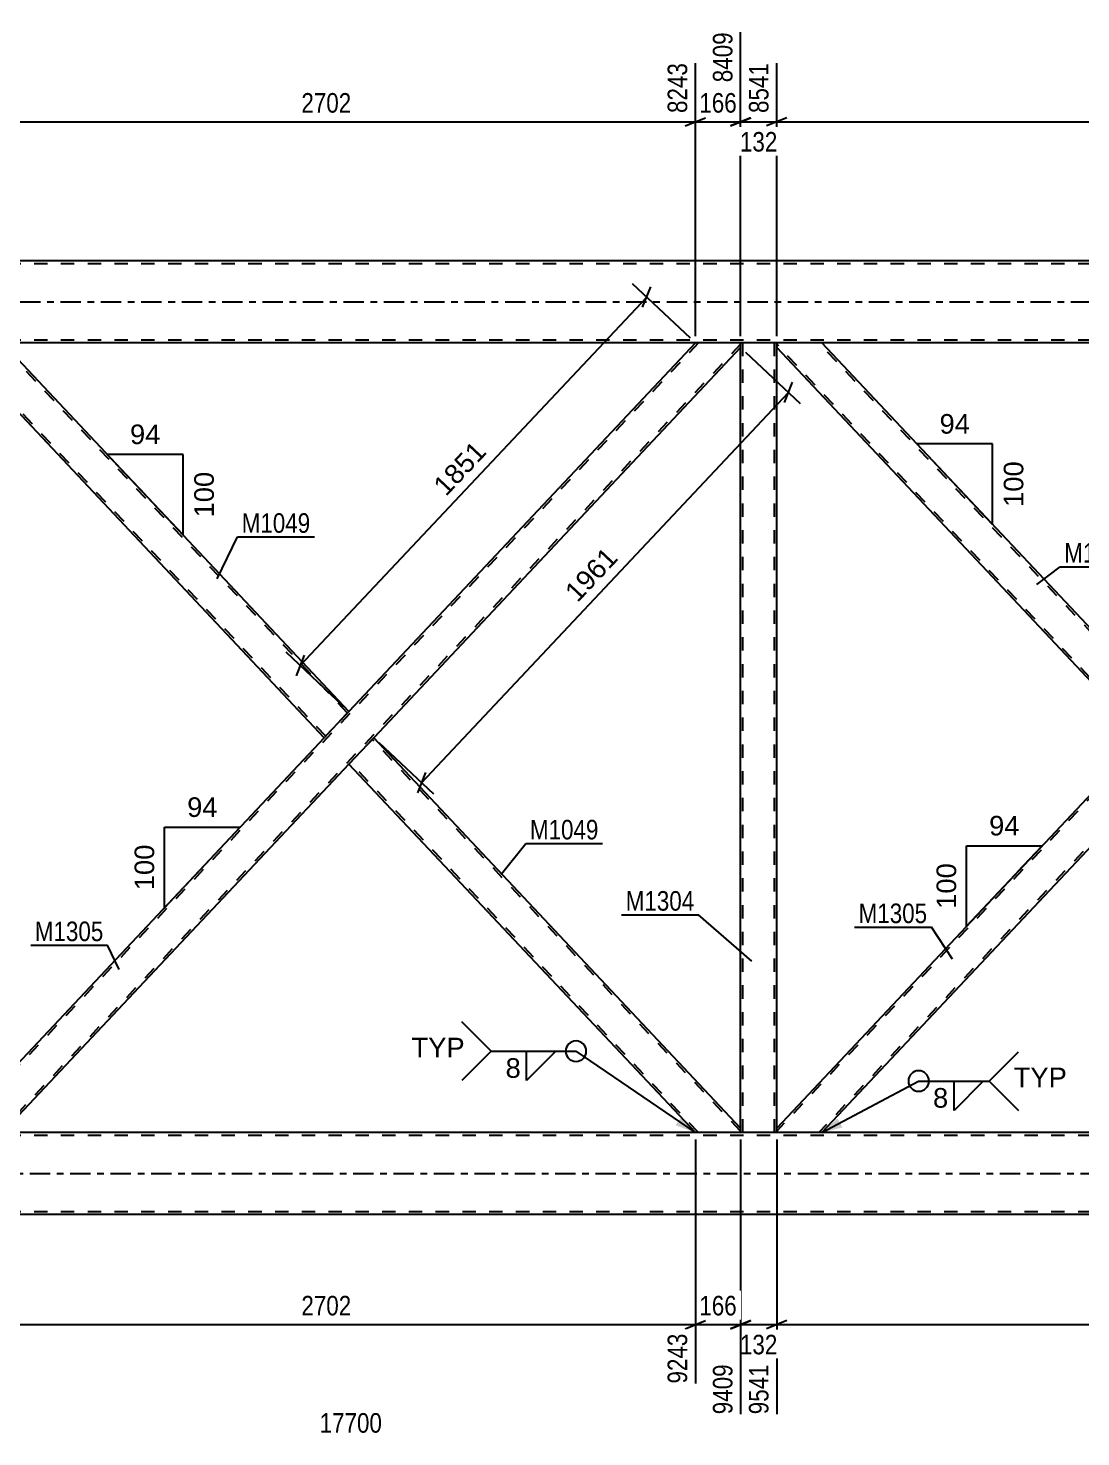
# Model space of a CAD drawing. Header units: millimetres. Extents: x -91 to 750, y -434 to 160.
# Drawn here: x 232 to 386.2, y -166.1 to 40.1 of the extents above; entities that cross this region are included whole.
import ezdxf

# ---------------------------------------------------------------- set-up
doc = ezdxf.new("R2010")
doc.units = ezdxf.units.MM
doc.linetypes.add('DXK_LINE_DOT2', pattern=[3.9198, 1.9599, -1.9599])
doc.linetypes.add('DXK_LINE_DOT3', pattern=[5.9187, 2.979, -0.9799, 0.9799, -0.9799])
doc.styles.add('Arial', font='ARIAL.TTF', dxfattribs={"height": 0.2})
doc.styles.add('Arial Narrow', font='ARIALN.TTF', dxfattribs={"height": 0.2})

# ---------------------------------------------------------------- blocks, each defined once
blk = doc.blocks.new('Part-761555327-3930 - 3828')
at = {"color": 7, "linetype": 'DXK_LINE_DOT2'}
for p, q in [((587.64, -121.6), (-27.5, -121.6)), ((587.64, -122), (-40, -122)), ((587.64, -133.2), (-40, -133.2))]:
    blk.add_line(p, q, dxfattribs=at)
at = {"color": 2, "linetype": 'Continuous'}
for p, q in [((452.51, -121.6), (225.51, -121.6)), ((587.64, -133.6), (-40, -133.6))]:
    blk.add_line(p, q, dxfattribs=at)
at = {"color": 7, "linetype": 'DXK_LINE_DOT3'}
blk.add_line((-40, -127.6), (587.64, -127.6), dxfattribs=at)
blk = doc.blocks.new('Part-761555327-3935 - 3828')
at = {"color": 7, "linetype": 'DXK_LINE_DOT2'}
for p, q in [((587.64, 5.6), (0, 5.6)), ((587.64, -5.6), (0, -5.6))]:
    blk.add_line(p, q, dxfattribs=at)
at = {"color": 2, "linetype": 'Continuous'}
for p, q in [((452.51, 6), (225.51, 6)), ((581.4, -6), (0, -6))]:
    blk.add_line(p, q, dxfattribs=at)
at = {"color": 7, "linetype": 'DXK_LINE_DOT3'}
blk.add_line((0, 0), (587.64, 0), dxfattribs=at)
blk = doc.blocks.new('Part-761555327-3998 - 3828')
at = {"color": 2, "linetype": 'Continuous'}
for p, q in [((282.63, -63.8), (279, -67.65)), ((336.36, -120.94), (282.63, -63.8)), ((329.73, -121.6), (279, -67.65)), ((336.36, -121.6), (336.36, -120.94))]:
    blk.add_line(p, q, dxfattribs=at)
at = {"color": 7, "linetype": 'DXK_LINE_DOT2'}
for p, q in [((336.36, -121.41), (282.41, -64.03)), ((279.22, -67.42), (279.24, -67.4)), ((330.17, -121.6), (279.22, -67.42)), ((336.36, -121.6), (329.73, -121.6))]:
    blk.add_line(p, q, dxfattribs=at)
blk = doc.blocks.new('Part-761555327-4050 - 3828')
at = {"color": 7, "linetype": 'DXK_LINE_DOT2'}
for p, q in [((341.64, -6), (336.36, -6)), ((336.36, -6.66), (336.36, -6)), ((336.68, -121.6), (336.68, -6)), ((341.32, -121.6), (341.32, -6)), ((341.64, -6.66), (341.64, -6)), ((336.36, -121.6), (336.36, -120.94)), ((341.64, -121.6), (336.36, -121.6)), ((341.64, -121.6), (341.64, -120.94))]:
    blk.add_line(p, q, dxfattribs=at)
at = {"color": 2, "linetype": 'Continuous'}
for p, q in [((336.36, -120.94), (336.36, -6.66)), ((341.64, -120.94), (341.64, -6.66))]:
    blk.add_line(p, q, dxfattribs=at)
blk = doc.blocks.new('Part-761555327-4117 - 3828')
at = {"color": 7, "linetype": 'DXK_LINE_DOT2'}
for p, q in [((330.17, -6), (221.64, -121.41)), ((336.36, -6), (329.73, -6)), ((336.36, -6.19), (227.83, -121.6)), ((279, -59.95), (275.38, -63.8)), ((282.63, -63.8), (279, -67.65)), ((222.32, -120.22), (221.64, -120.94)), ((221.64, -121.6), (221.64, -120.94)), ((228.27, -121.6), (221.64, -121.6))]:
    blk.add_line(p, q, dxfattribs=at)
at = {"color": 2, "linetype": 'Continuous'}
for p, q in [((329.73, -6), (279, -59.95)), ((336.36, -6.66), (336.36, -6)), ((336.36, -6.66), (282.63, -63.8)), ((275.38, -63.8), (222.32, -120.22)), ((279, -67.65), (228.27, -121.6))]:
    blk.add_line(p, q, dxfattribs=at)
blk = doc.blocks.new('Part-761555327-4122 - 3828')
at = {"color": 2, "linetype": 'Continuous'}
for p, q in [((221.64, -6.66), (221.64, -6)), ((279, -59.95), (228.27, -6)), ((275.38, -63.8), (221.64, -6.66)), ((278.56, -60.41), (275.38, -63.8)), ((279, -59.95), (278.56, -60.41))]:
    blk.add_line(p, q, dxfattribs=at)
at = {"color": 7, "linetype": 'DXK_LINE_DOT2'}
for p, q in [((228.27, -6), (221.64, -6)), ((278.78, -60.18), (227.83, -6)), ((275.6, -63.57), (221.64, -6.19)), ((278.97, -59.98), (278.56, -60.41)), ((275.6, -63.57), (275.61, -63.55))]:
    blk.add_line(p, q, dxfattribs=at)
blk = doc.blocks.new('Part-761555327-4127 - 3828')
at = {"color": 7, "linetype": 'DXK_LINE_DOT2'}
for p, q in [((450.17, -6), (341.64, -121.41)), ((456.36, -6), (449.73, -6)), ((456.36, -6.19), (347.83, -121.6)), ((399, -59.95), (395.38, -63.8)), ((402.63, -63.8), (399, -67.65)), ((348.27, -121.6), (341.64, -121.6))]:
    blk.add_line(p, q, dxfattribs=at)
at = {"color": 2, "linetype": 'Continuous'}
for p, q in [((449.73, -6), (399, -59.95)), ((456.36, -6.66), (456.36, -6)), ((456.36, -6.66), (402.63, -63.8)), ((395.38, -63.8), (341.64, -120.94)), ((399, -67.65), (348.27, -121.6)), ((341.64, -121.6), (341.64, -120.94))]:
    blk.add_line(p, q, dxfattribs=at)
blk = doc.blocks.new('Part-761555327-4132 - 3828')
at = {"color": 2, "linetype": 'Continuous'}
for p, q in [((341.64, -6.66), (341.64, -6)), ((399, -59.95), (348.27, -6)), ((395.38, -63.8), (341.64, -6.66)), ((398.56, -60.41), (395.38, -63.8)), ((399, -59.95), (398.56, -60.41))]:
    blk.add_line(p, q, dxfattribs=at)
at = {"color": 7, "linetype": 'DXK_LINE_DOT2'}
for p, q in [((348.27, -6), (341.64, -6)), ((398.78, -60.18), (347.83, -6)), ((395.6, -63.57), (341.64, -6.19)), ((398.97, -59.98), (398.56, -60.41)), ((395.6, -63.57), (395.61, -63.55))]:
    blk.add_line(p, q, dxfattribs=at)
blk = doc.blocks.new('StraightDimension-761555327-4624 - 3828')
at = {"color": 7, "linetype": 'Continuous'}
for p, q in [((336.36, -5), (336.36, 39.47)), ((329.73, -5), (329.73, 34.97)), ((328.23, 25.76), (331.23, 26.96)), ((337.86, 26.96), (334.86, 25.76)), ((329.73, 26.36), (336.36, 26.36))]:
    blk.add_line(p, q, dxfattribs=at)
at = {"color": 0}
blk.add_wipeout([(336.39, 27.11), (336.39, 31.31), (329.71, 31.31), (329.71, 27.11)], dxfattribs=at)
at = {"color": 0, "linetype": 'Continuous'}
blk.add_wipeout([(335.76, 40.07), (331.56, 40.07), (331.56, 31.56), (335.76, 31.56)], dxfattribs=at)
at = {"color": 3, "linetype": 'Continuous', "style": 'Arial Narrow'}
blk.add_text('8409', height=2.863, rotation=90.0002, dxfattribs=at).set_placement((335.16, 32.16))
at = {"color": 3, "style": 'Arial Narrow'}
blk.add_text('166', height=2.863, dxfattribs=at).set_placement((330.31, 27.71))
blk = doc.blocks.new('StraightDimension-761555327-4931 - 3828')
at = {"color": 7, "linetype": 'Continuous'}
for p, q in [((337.09, -7.35), (345.1, -14.88)), ((342.76, -14.74), (343.94, -11.73)), ((289.62, -70.38), (343.35, -13.24)), ((283.35, -64.49), (291.37, -72.02)), ((290.21, -68.87), (289.03, -71.88))]:
    blk.add_line(p, q, dxfattribs=at)
at = {"color": 0}
blk.add_wipeout([(319.4, -37.62), (316.34, -34.74), (309.42, -42.09), (312.48, -44.97)], dxfattribs=at)
at = {"color": 3, "style": 'Arial'}
blk.add_text('1961', height=2.865, rotation=46.7591, dxfattribs=at).set_placement((312.46, -44.12))
blk = doc.blocks.new('AngleDimension-761555327-20053 - 3828')
at = {"color": 7, "linetype": 'Continuous'}
for p, q in [((371.57, -30.78), (362.17, -20.78)), ((373.26, -20.78), (362.17, -20.78)), ((373.26, -32.58), (362.17, -20.78)), ((373.26, -32.58), (373.26, -20.78))]:
    blk.add_line(p, q, dxfattribs=at)
at = {"color": 0}
for points in [[(370.54, -19.88), (370.54, -15.68), (364.89, -15.68), (364.89, -19.88)], [(378.36, -22.74), (374.16, -22.74), (374.16, -30.61), (378.36, -30.61)]]:
    blk.add_wipeout(points, dxfattribs=at)
at = {"color": 3, "style": 'Arial'}
blk.add_text('94', height=2.865, dxfattribs=at).set_placement((365.49, -19.28))
blk.add_text('100', height=2.865, rotation=90.0002, dxfattribs=at).set_placement((377.76, -30.01))
blk = doc.blocks.new('StraightDimension-761555327-4910 - 3828')
at = {"color": 7, "linetype": 'Continuous'}
for p, q in [((329.01, -5.31), (320.52, 2.66)), ((322.01, -0.79), (323.19, 2.22)), ((271.86, -53.23), (322.6, 0.71)), ((278.27, -59.26), (269.79, -51.28)), ((272.46, -51.73), (271.27, -54.74))]:
    blk.add_line(p, q, dxfattribs=at)
at = {"color": 0}
blk.add_wipeout([(300.14, -22.07), (297.08, -19.19), (290.17, -26.55), (293.23, -29.42)], dxfattribs=at)
at = {"color": 3, "style": 'Arial'}
blk.add_text('1851', height=2.865, rotation=46.7591, dxfattribs=at).set_placement((293.2, -28.58))
blk = doc.blocks.new('StraightDimension-761555327-4392 - 3828')
at = {"color": 7, "linetype": 'Continuous'}
for p, q in [((341.64, -122.6), (341.64, -162.83)), ((449.73, -122.6), (449.73, -160.15)), ((343.14, -149.11), (340.14, -150.31)), ((341.64, -149.71), (449.73, -149.71)), ((448.23, -150.31), (451.23, -149.11))]:
    blk.add_line(p, q, dxfattribs=at)
at = {"color": 0}
blk.add_wipeout([(399.94, -148.96), (399.94, -144.76), (391.43, -144.76), (391.43, -148.96)], dxfattribs=at)
at = {"color": 0, "linetype": 'Continuous'}
blk.add_wipeout([(449.13, -150.41), (444.93, -150.41), (444.93, -160.75), (449.13, -160.75)], dxfattribs=at)
at = {"color": 3, "style": 'Arial Narrow'}
blk.add_text('2702', height=2.863, dxfattribs=at).set_placement((392.03, -148.36))
at = {"color": 3, "linetype": 'Continuous', "style": 'Arial Narrow'}
blk.add_text('12243', height=2.863, rotation=90.0002, dxfattribs=at).set_placement((448.53, -160.15))
blk = doc.blocks.new('StraightDimension-761555327-4409 - 3828')
at = {"color": 7, "linetype": 'Continuous'}
for p, q in [((336.36, -122.6), (336.36, -162.83)), ((341.64, -122.6), (341.64, -162.83)), ((334.86, -150.31), (337.86, -149.11)), ((336.36, -149.71), (341.64, -149.71)), ((343.14, -149.11), (340.14, -150.31))]:
    blk.add_line(p, q, dxfattribs=at)
at = {"color": 0}
blk.add_wipeout([(342.34, -154.66), (342.34, -150.46), (335.66, -150.46), (335.66, -154.66)], dxfattribs=at)
at = {"color": 0, "linetype": 'Continuous'}
blk.add_wipeout([(341.04, -154.91), (336.84, -154.91), (336.84, -163.43), (341.04, -163.43)], dxfattribs=at)
at = {"color": 3, "style": 'Arial Narrow'}
blk.add_text('132', height=2.863, dxfattribs=at).set_placement((336.26, -154.06))
at = {"color": 3, "linetype": 'Continuous', "style": 'Arial Narrow'}
blk.add_text('9541', height=2.863, rotation=90.0002, dxfattribs=at).set_placement((340.44, -162.83))
blk = doc.blocks.new('StraightDimension-761555327-4419 - 3828')
at = {"color": 7, "linetype": 'Continuous'}
for p, q in [((329.73, -122.6), (329.73, -158.33)), ((336.36, -122.6), (336.36, -162.83)), ((328.23, -150.31), (331.23, -149.11)), ((329.73, -149.71), (336.36, -149.71)), ((337.86, -149.11), (334.86, -150.31))]:
    blk.add_line(p, q, dxfattribs=at)
at = {"color": 0}
blk.add_wipeout([(336.39, -148.96), (336.39, -144.76), (329.71, -144.76), (329.71, -148.96)], dxfattribs=at)
at = {"color": 0, "linetype": 'Continuous'}
blk.add_wipeout([(335.76, -154.91), (331.56, -154.91), (331.56, -163.43), (335.76, -163.43)], dxfattribs=at)
at = {"color": 3, "style": 'Arial Narrow'}
blk.add_text('166', height=2.863, dxfattribs=at).set_placement((330.31, -148.36))
at = {"color": 3, "linetype": 'Continuous', "style": 'Arial Narrow'}
blk.add_text('9409', height=2.863, rotation=90.0002, dxfattribs=at).set_placement((335.16, -162.83))
blk = doc.blocks.new('StraightDimension-761555327-4436 - 3828')
at = {"color": 7, "linetype": 'Continuous'}
for p, q in [((221.64, -122.6), (221.64, -162.83)), ((329.73, -122.6), (329.73, -158.33)), ((223.14, -149.11), (220.14, -150.31)), ((221.64, -149.71), (329.73, -149.71)), ((328.23, -150.31), (331.23, -149.11))]:
    blk.add_line(p, q, dxfattribs=at)
at = {"color": 0}
blk.add_wipeout([(279.94, -148.96), (279.94, -144.76), (271.43, -144.76), (271.43, -148.96)], dxfattribs=at)
at = {"color": 0, "linetype": 'Continuous'}
blk.add_wipeout([(329.13, -150.41), (324.93, -150.41), (324.93, -158.93), (329.13, -158.93)], dxfattribs=at)
at = {"color": 3, "style": 'Arial Narrow'}
blk.add_text('2702', height=2.863, dxfattribs=at).set_placement((272.03, -148.36))
at = {"color": 3, "linetype": 'Continuous', "style": 'Arial Narrow'}
blk.add_text('9243', height=2.863, rotation=90.0002, dxfattribs=at).set_placement((328.53, -158.33))
blk = doc.blocks.new('StraightDimension-761555327-4605 - 3828')
at = {"color": 7, "linetype": 'Continuous'}
for p, q in [((449.73, -5), (449.73, 36.8)), ((341.64, -5), (341.64, 34.97)), ((343.14, 26.96), (340.14, 25.76)), ((448.23, 25.76), (451.23, 26.96)), ((341.64, 26.36), (449.73, 26.36))]:
    blk.add_line(p, q, dxfattribs=at)
at = {"color": 0, "linetype": 'Continuous'}
blk.add_wipeout([(449.13, 37.4), (444.93, 37.4), (444.93, 27.06), (449.13, 27.06)], dxfattribs=at)
at = {"color": 0}
blk.add_wipeout([(399.94, 27.11), (399.94, 31.31), (391.43, 31.31), (391.43, 27.11)], dxfattribs=at)
at = {"color": 3, "linetype": 'Continuous', "style": 'Arial Narrow'}
blk.add_text('11243', height=2.863, rotation=90.0002, dxfattribs=at).set_placement((448.53, 27.66))
at = {"color": 3, "style": 'Arial Narrow'}
blk.add_text('2702', height=2.863, dxfattribs=at).set_placement((392.03, 27.71))
blk = doc.blocks.new('StraightDimension-761555327-4616 - 3828')
at = {"color": 7, "linetype": 'Continuous'}
for p, q in [((336.36, -5), (336.36, 39.47)), ((341.64, -5), (341.64, 34.97)), ((334.86, 25.76), (337.86, 26.96)), ((343.14, 26.96), (340.14, 25.76)), ((336.36, 26.36), (341.64, 26.36))]:
    blk.add_line(p, q, dxfattribs=at)
at = {"color": 0, "linetype": 'Continuous'}
blk.add_wipeout([(341.04, 35.57), (336.84, 35.57), (336.84, 27.06), (341.04, 27.06)], dxfattribs=at)
at = {"color": 0}
blk.add_wipeout([(342.34, 21.41), (342.34, 25.61), (335.66, 25.61), (335.66, 21.41)], dxfattribs=at)
at = {"color": 3, "linetype": 'Continuous', "style": 'Arial Narrow'}
blk.add_text('8541', height=2.863, rotation=90.0002, dxfattribs=at).set_placement((340.44, 27.66))
at = {"color": 3, "style": 'Arial Narrow'}
blk.add_text('132', height=2.863, dxfattribs=at).set_placement((336.26, 22.01))
blk = doc.blocks.new('StraightDimension-761555327-4635 - 3828')
at = {"color": 7, "linetype": 'Continuous'}
for p, q in [((221.64, -5), (221.64, 34.97)), ((329.73, -5), (329.73, 34.97)), ((223.14, 26.96), (220.14, 25.76)), ((328.23, 25.76), (331.23, 26.96)), ((221.64, 26.36), (329.73, 26.36))]:
    blk.add_line(p, q, dxfattribs=at)
at = {"color": 0, "linetype": 'Continuous'}
blk.add_wipeout([(329.13, 35.57), (324.93, 35.57), (324.93, 27.06), (329.13, 27.06)], dxfattribs=at)
at = {"color": 0}
blk.add_wipeout([(279.94, 27.11), (279.94, 31.31), (271.43, 31.31), (271.43, 27.11)], dxfattribs=at)
at = {"color": 3, "linetype": 'Continuous', "style": 'Arial Narrow'}
blk.add_text('8243', height=2.863, rotation=90.0002, dxfattribs=at).set_placement((328.53, 27.66))
at = {"color": 3, "style": 'Arial Narrow'}
blk.add_text('2702', height=2.863, dxfattribs=at).set_placement((272.03, 27.71))
blk = doc.blocks.new('AngleDimension-761555327-4775 - 3828')
at = {"color": 7, "linetype": 'Continuous'}
for p, q in [((369.42, -79.6), (380.52, -79.6)), ((369.42, -91.4), (380.52, -79.6)), ((369.42, -91.4), (369.42, -79.6)), ((376.9, -83.45), (380.52, -79.6))]:
    blk.add_line(p, q, dxfattribs=at)
at = {"color": 0}
for points in [[(377.79, -78.7), (377.79, -74.5), (372.15, -74.5), (372.15, -78.7)], [(368.52, -81.56), (364.32, -81.56), (364.32, -89.44), (368.52, -89.44)]]:
    blk.add_wipeout(points, dxfattribs=at)
at = {"color": 3, "style": 'Arial'}
blk.add_text('94', height=2.865, dxfattribs=at).set_placement((372.75, -78.1))
blk.add_text('100', height=2.865, rotation=90.0002, dxfattribs=at).set_placement((367.92, -88.84))
blk = doc.blocks.new('AngleDimension-761555327-20039 - 3828')
at = {"color": 7, "linetype": 'Continuous'}
for p, q in [((249.23, -28.29), (243.61, -22.31)), ((254.71, -22.31), (243.61, -22.31)), ((254.71, -34.11), (243.61, -22.31)), ((254.71, -34.11), (254.71, -22.31))]:
    blk.add_line(p, q, dxfattribs=at)
at = {"color": 0}
for points in [[(251.98, -21.41), (251.98, -17.21), (246.33, -17.21), (246.33, -21.41)], [(259.81, -24.28), (255.61, -24.28), (255.61, -32.15), (259.81, -32.15)]]:
    blk.add_wipeout(points, dxfattribs=at)
at = {"color": 3, "style": 'Arial'}
blk.add_text('94', height=2.865, dxfattribs=at).set_placement((246.93, -20.81))
blk.add_text('100', height=2.865, rotation=90.0002, dxfattribs=at).set_placement((259.21, -31.55))
blk = doc.blocks.new('AngleDimension-761555327-20081 - 3828')
at = {"color": 7, "linetype": 'Continuous'}
for p, q in [((251.97, -76.89), (263.07, -76.89)), ((251.97, -88.69), (263.07, -76.89)), ((251.97, -88.69), (251.97, -76.89)), ((255.1, -85.36), (263.07, -76.89))]:
    blk.add_line(p, q, dxfattribs=at)
at = {"color": 0}
for points in [[(260.34, -75.99), (260.34, -71.79), (254.7, -71.79), (254.7, -75.99)], [(251.07, -78.85), (246.87, -78.85), (246.87, -86.72), (251.07, -86.72)]]:
    blk.add_wipeout(points, dxfattribs=at)
at = {"color": 3, "style": 'Arial'}
blk.add_text('94', height=2.865, dxfattribs=at).set_placement((255.3, -75.39))
blk.add_text('100', height=2.865, rotation=90.0002, dxfattribs=at).set_placement((250.47, -86.12))
blk = doc.blocks.new('StraightDimension-761555327-1752 - 1403')
at = {"color": 0}
blk.add_wipeout([(284.44, -166.13), (284.44, -161.93), (274.1, -161.93), (274.1, -166.13)], dxfattribs=at)
at = {"color": 3, "style": 'Arial Narrow'}
blk.add_text('17700', height=2.863, dxfattribs=at).set_placement((274.7, -165.53))
blk = doc.blocks.new('Mark-761555327-3994 - 3828')
at = {"color": 0}
blk.add_wipeout([(315.55, -78.68), (315.55, -75.68), (305.5, -75.68), (305.5, -78.68)], dxfattribs=at)
blk.add_wipeout([(315.55, -78.68), (315.55, -75.68), (305.5, -75.68), (305.5, -78.68)], dxfattribs=at)
at = {"color": 30, "linetype": 'Continuous'}
for p, q in [((301.36, -83.72), (304.9, -79.28)), ((304.9, -79.28), (316.15, -79.28))]:
    blk.add_line(p, q, dxfattribs=at)
at = {"color": 3, "style": 'Arial Narrow'}
blk.add_text('M1049', height=2.863, dxfattribs=at).set_placement((305.5, -78.68))
blk = doc.blocks.new('WeldMark-761555327-5050 - 3828')
at = {"linetype": 'Continuous'}
blk.add_hatch(color=30, dxfattribs=at).paths.add_polyline_path([(351.27, -120.85), (348.27, -121.6), (350.56, -119.53)])
at = {"color": 3, "linetype": 'Continuous'}
for q in [(377.04, -109.77), (377.04, -118.34)]:
    blk.add_line((372.75, -114.05), q, dxfattribs=at)
at = {"color": 30, "linetype": 'Continuous'}
blk.add_line((348.27, -121.6), (362.43, -114.05), dxfattribs=at)
at = {"color": 3, "linetype": 'Continuous'}
blk.add_arc((362.43, -114.05), 1.5, 90, 270, dxfattribs=at)
at = {"color": 0}
blk.add_wipeout([(366.95, -118.15), (366.95, -114.75), (364.33, -114.75), (364.33, -118.15)], dxfattribs=at)
at = {"color": 30, "linetype": 'Continuous'}
blk.add_line((362.43, -114.05), (372.75, -114.05), dxfattribs=at)
at = {"color": 3, "linetype": 'Continuous'}
for p, q in [((367.61, -114.05), (371.89, -114.05)), ((371.89, -114.05), (367.61, -118.34)), ((367.61, -118.34), (367.61, -114.05))]:
    blk.add_line(p, q, dxfattribs=at)
blk.add_arc((362.43, -114.05), 1.5, 270, 90, dxfattribs=at)
at = {"color": 3, "style": 'Arial'}
blk.add_text('8', height=2.87, dxfattribs=at).set_placement((364.53, -117.95))
at = {"color": 0, "linetype": 'Continuous'}
blk.add_wipeout([(384.13, -114.95), (384.13, -111.95), (376.35, -111.95), (376.35, -114.95)], dxfattribs=at)
blk.add_wipeout([(384.13, -114.95), (384.13, -111.95), (376.35, -111.95), (376.35, -114.95)], dxfattribs=at)
at = {"color": 3, "linetype": 'Continuous', "style": 'Arial'}
blk.add_text('TYP', height=2.865, dxfattribs=at).set_placement((376.35, -114.95))
blk = doc.blocks.new('Mark-761555327-4046 - 3828')
at = {"color": 0}
blk.add_wipeout([(329.59, -89.11), (329.59, -86.11), (319.53, -86.11), (319.53, -89.11)], dxfattribs=at)
blk.add_wipeout([(329.59, -89.11), (329.59, -86.11), (319.53, -86.11), (319.53, -89.11)], dxfattribs=at)
at = {"color": 30, "linetype": 'Continuous'}
for p in [(318.93, -89.71), (338.01, -96.5)]:
    blk.add_line(p, (330.19, -89.71), dxfattribs=at)
at = {"color": 3, "style": 'Arial Narrow'}
blk.add_text('M1304', height=2.863, dxfattribs=at).set_placement((319.53, -89.11))
blk = doc.blocks.new('Mark-761555327-4113 - 3828')
at = {"color": 0}
blk.add_wipeout([(243.04, -93.57), (243.04, -90.57), (232.99, -90.57), (232.99, -93.57)], dxfattribs=at)
blk.add_wipeout([(243.04, -93.57), (243.04, -90.57), (232.99, -90.57), (232.99, -93.57)], dxfattribs=at)
at = {"color": 30, "linetype": 'Continuous'}
for p in [(232.39, -94.17), (245.35, -97.71)]:
    blk.add_line(p, (243.64, -94.17), dxfattribs=at)
at = {"color": 3, "style": 'Arial Narrow'}
blk.add_text('M1305', height=2.863, dxfattribs=at).set_placement((232.99, -93.57))
blk = doc.blocks.new('Mark-761555327-4118 - 3828')
at = {"color": 0}
blk.add_wipeout([(273.34, -33.8), (273.34, -30.8), (263.29, -30.8), (263.29, -33.8)], dxfattribs=at)
blk.add_wipeout([(273.34, -33.8), (273.34, -30.8), (263.29, -30.8), (263.29, -33.8)], dxfattribs=at)
at = {"color": 30, "linetype": 'Continuous'}
for p, q in [((259.7, -40.53), (262.69, -34.4)), ((262.69, -34.4), (273.94, -34.4))]:
    blk.add_line(p, q, dxfattribs=at)
at = {"color": 3, "style": 'Arial Narrow'}
blk.add_text('M1049', height=2.863, dxfattribs=at).set_placement((263.29, -33.8))
blk = doc.blocks.new('Mark-761555327-4123 - 3828')
at = {"color": 0}
blk.add_wipeout([(363.69, -90.93), (363.69, -87.93), (353.64, -87.93), (353.64, -90.93)], dxfattribs=at)
blk.add_wipeout([(363.69, -90.93), (363.69, -87.93), (353.64, -87.93), (353.64, -90.93)], dxfattribs=at)
at = {"color": 30, "linetype": 'Continuous'}
for p in [(353.04, -91.53), (367.41, -96.23)]:
    blk.add_line(p, (364.29, -91.53), dxfattribs=at)
at = {"color": 3, "style": 'Arial Narrow'}
blk.add_text('M1305', height=2.863, dxfattribs=at).set_placement((353.64, -90.93))
blk = doc.blocks.new('Mark-761555327-4128 - 3828')
at = {"color": 0}
blk.add_wipeout([(393.81, -38.16), (393.81, -35.16), (383.75, -35.16), (383.75, -38.16)], dxfattribs=at)
blk.add_wipeout([(393.81, -38.16), (393.81, -35.16), (383.75, -35.16), (383.75, -38.16)], dxfattribs=at)
at = {"color": 30, "linetype": 'Continuous'}
for p, q in [((379.72, -41.35), (383.15, -38.76)), ((383.15, -38.76), (394.41, -38.76))]:
    blk.add_line(p, q, dxfattribs=at)
at = {"color": 3, "style": 'Arial Narrow'}
blk.add_text('M1049', height=2.863, dxfattribs=at).set_placement((383.75, -38.16))
blk = doc.blocks.new('WeldMark-761555327-5066 - 3828')
at = {"linetype": 'Continuous'}
blk.add_hatch(color=30, dxfattribs=at).paths.add_polyline_path([(327.68, -119.29), (329.73, -121.6), (326.83, -120.53)])
at = {"color": 3, "linetype": 'Continuous'}
for q in [(295.55, -105.39), (295.55, -113.96)]:
    blk.add_line((299.83, -109.68), q, dxfattribs=at)
at = {"color": 30, "linetype": 'Continuous'}
blk.add_line((329.73, -121.6), (312.25, -109.68), dxfattribs=at)
at = {"color": 3, "linetype": 'Continuous'}
for start, end in [(90, 270), (270, 90)]:
    blk.add_arc((312.25, -109.68), 1.5, start, end, dxfattribs=at)
at = {"color": 0}
blk.add_wipeout([(304.35, -113.78), (304.35, -110.38), (301.73, -110.38), (301.73, -113.78)], dxfattribs=at)
at = {"color": 30, "linetype": 'Continuous'}
blk.add_line((299.83, -109.68), (312.25, -109.68), dxfattribs=at)
at = {"color": 3, "linetype": 'Continuous'}
for p, q in [((305.01, -109.68), (309.3, -109.68)), ((309.3, -109.68), (305.01, -113.96)), ((305.01, -113.96), (305.01, -109.68))]:
    blk.add_line(p, q, dxfattribs=at)
at = {"color": 3, "style": 'Arial'}
blk.add_text('8', height=2.87, dxfattribs=at).set_placement((301.93, -113.58))
at = {"color": 0, "linetype": 'Continuous'}
blk.add_wipeout([(295.93, -110.58), (295.93, -107.58), (288.16, -107.58), (288.16, -110.58)], dxfattribs=at)
blk.add_wipeout([(295.93, -110.58), (295.93, -107.58), (288.16, -107.58), (288.16, -110.58)], dxfattribs=at)
at = {"color": 3, "linetype": 'Continuous', "style": 'Arial'}
blk.add_text('TYP', height=2.865, dxfattribs=at).set_placement((288.16, -110.58))

msp = doc.modelspace()

# ---------------------------------------------------------------- block references
for name in ['Part-761555327-3935 - 3828', 'Part-761555327-4117 - 3828', 'Part-761555327-4122 - 3828', 'Part-761555327-4050 - 3828', 'Part-761555327-4127 - 3828', 'Part-761555327-4132 - 3828', 'Part-761555327-3998 - 3828', 'Part-761555327-3930 - 3828']:
    msp.add_blockref(name, (0, 0))

# ---------------------------------------------------------------- next in the draw order: block references
for name in ['StraightDimension-761555327-4624 - 3828', 'StraightDimension-761555327-4605 - 3828', 'StraightDimension-761555327-4931 - 3828', 'AngleDimension-761555327-20053 - 3828', 'AngleDimension-761555327-20039 - 3828', 'Mark-761555327-4128 - 3828', 'AngleDimension-761555327-20081 - 3828', 'Mark-761555327-3994 - 3828', 'AngleDimension-761555327-4775 - 3828', 'Mark-761555327-4046 - 3828', 'Mark-761555327-4113 - 3828', 'StraightDimension-761555327-4392 - 3828']:
    msp.add_blockref(name, (0, 0))

# ---------------------------------------------------------------- next in the draw order: block references
for name in ['StraightDimension-761555327-4616 - 3828', 'StraightDimension-761555327-4910 - 3828', 'Mark-761555327-4123 - 3828', 'WeldMark-761555327-5050 - 3828', 'StraightDimension-761555327-4409 - 3828']:
    msp.add_blockref(name, (0, 0))

# ---------------------------------------------------------------- next in the draw order: block references
for name in ['StraightDimension-761555327-4635 - 3828', 'Mark-761555327-4118 - 3828', 'StraightDimension-761555327-4419 - 3828']:
    msp.add_blockref(name, (0, 0))

# ---------------------------------------------------------------- next in the draw order: block references
msp.add_blockref('StraightDimension-761555327-4436 - 3828', (0, 0))

# ---------------------------------------------------------------- next in the draw order: block references
for name in ['WeldMark-761555327-5066 - 3828', 'StraightDimension-761555327-1752 - 1403']:
    msp.add_blockref(name, (0, 0))

doc.saveas('drawing.dxf')
